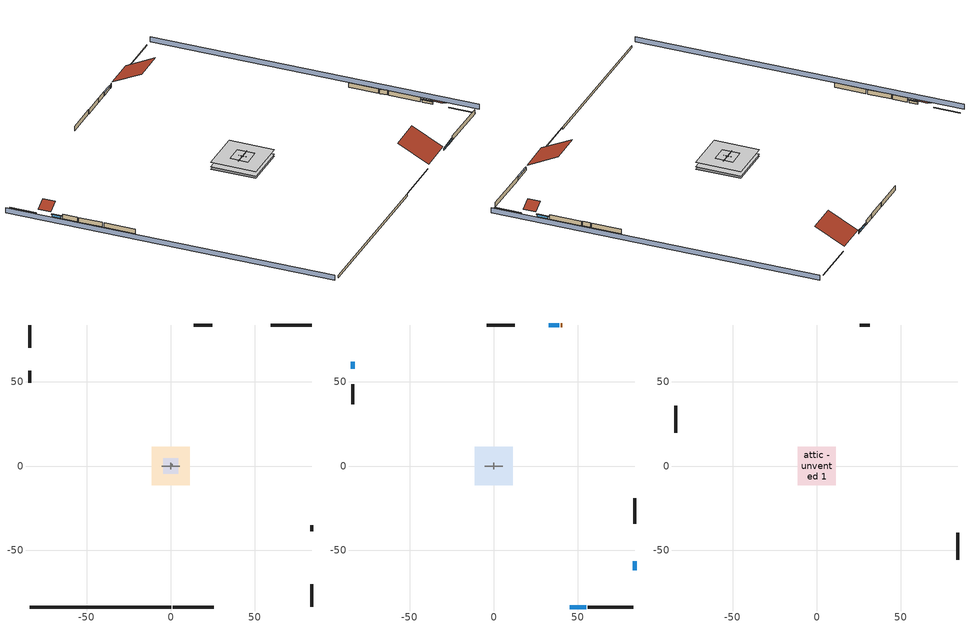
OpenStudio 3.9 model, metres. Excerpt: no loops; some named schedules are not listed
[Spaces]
garage 1
 floor foundation (Slab1 construction): -4.48,-4.48 -4.48,4.48 4.48,4.48 4.48,-4.48 z0
 wall outside (Wall1 construction): -83.78,56.72 -83.78,49.41 z0.3:2.74
 wall outside (Wall2 construction): 24.52,83.78 13.55,83.78 z0.3:2.74
 wall outside (Wall12 construction): 83.78,-38.86 83.78,-35.2 z0.3:2.74
 wall to conditioned space 1 (Wall5 construction Reversed): -5.49,0 5.49,0 z0.3:2.74
 wall to conditioned space 1 (Wall6 construction Reversed): 0,-1.83 0,1.83 z0.3:2.74
crawlspace - vented 1
 floor foundation (Slab2 construction): -11.39,-11.39 -11.39,11.39 11.39,11.39 11.39,-11.39 z-0.91
 wall outside (RimJoist1 construction): 1.21,-83.78 25.66,-83.78 z0.3:0.61
 wall outside (RimJoist2 construction): -83.78,83.78 -83.78,70.19 z0.3:0.61
 wall outside (RimJoist3 construction): 83.78,83.78 59.34,83.78 z0.3:0.61
 wall outside (RimJoist4 construction): 83.78,-83.78 83.78,-70.19 z0.3:0.61
 wall foundation (FoundationWall1 construction): -83.78,-83.78 0.28,-83.78 z-0.91:0.3
central ac and furnace airloop ret air space
 floor adiabatic (AdiabaticConst): 0,0 0,1 1,1 1,0 z0
 wall adiabatic (AdiabaticConst): 0,1 0,0 1,0 1,1 0,1 z0:1
 ceiling adiabatic (AdiabaticConst): 1,0 1,1 0,1 0,0 z1
conditioned space 1
 floor to crawlspace - vented 1 (Floor2 construction): -11.39,-11.39 -11.39,11.39 11.39,11.39 11.39,-11.39 z0.3
 wall outside (Wall3 construction): 55.89,-83.78 82.85,-83.78 z0.3:2.74
 wall outside (Wall4 construction): -83.78,48.48 -83.78,36.61 z0.3:2.74
 wall outside (Wall7 construction): 12.62,83.78 -4.26,83.78 z0.3:2.74
 wall outside (Wall8 construction): 83.78,-34.27 83.78,-19.29 z0.3:2.74
 wall outside (AdiabaticWallConstruction): 45.19,-83.78 54.96,-83.78 / 38.93,83.78 32.55,83.78 / 83.78,-62.06 83.78,-56.64 z0.3:1.49; -83.78,62.06 -83.78,57.65 z0.3:1.46
 wall outside (AdiabaticWallConstruction 1): 40.78,83.78 39.86,83.78 z0.3:2.34
 window (WindowConstruction): 45.19,-83.78 54.96,-83.78 z0.3:1.49
 window (WindowConstruction 1): -83.78,62.06 -83.78,57.65 z0.3:1.46
 window (WindowConstruction 2): 38.93,83.78 32.55,83.78 z0.3:1.49
 window (WindowConstruction 3): 83.78,-62.06 83.78,-56.64 z0.3:1.49
 door (Door): 40.78,83.78 39.86,83.78 z0.3:2.34
attic - unvented 1
 floor to garage 1 (Floor1 construction): -4.48,-4.48 -4.48,4.48 4.48,4.48 4.48,-4.48 z2.74
 floor to conditioned space 1 (Floor3 construction Reversed): -11.39,-11.39 -11.39,11.39 11.39,11.39 11.39,-11.39 z2.74
 wall outside (Wall9 construction): -83.78,35.68 -83.78,19.75 z0.3:2.74
 wall outside (Wall10 construction): 83.78,-55.71 83.78,-39.78 z0.3:2.74
 wall outside (Wall11 construction): 31.62,83.78 25.45,83.78 z0.3:2.74
 roof outside (Roof1 construction): 44.27,-83.78,2.74 44.27,-67.97,10.65 26.59,-67.97,10.65 26.59,-83.78,2.74
 roof outside (Roof2 construction): -83.78,62.99,2.74 -78.18,62.99,5.55 -78.18,69.26,5.55 -83.78,69.26,2.74
 roof outside (Roof3 construction): 83.78,-62.99,2.74 78.18,-62.99,5.55 78.18,-69.26,5.55 83.78,-69.26,2.74
 roof outside (Roof4 construction): 41.71,83.78,2.74 41.71,68.84,10.21 58.41,68.84,10.21 58.41,83.78,2.74
shading: 88.35,-83.78 88.35,83.78 / -88.35,83.78 -88.35,-83.78 z0:2.74; 55.26,-83.78 44.89,-83.78 44.89,-84.39 55.26,-84.39 z1.8; -83.78,57.35 -83.78,62.37 -84.39,62.37 -84.39,57.35 z1.77; 32.24,83.78 39.24,83.78 39.24,84.39 32.24,84.39 z1.8; 83.78,-56.33 83.78,-62.37 84.39,-62.37 84.39,-56.33 z1.8
[Site]
Portland Intl Arpt_OR: Latitude {deg}=45.59; Longitude {deg}=-122.6; Time Zone {hr}=-8; Elevation {m}=33; Terrain=Suburbs; Keep Site Location Information=Yes
[Site:GroundTemperature:Shallow]
10.2558, 8.96328, 8.85977, 9.47314, 11.9355, 14.3863, 16.5111, 17.8571, 17.9714, 16.8767, 14.8061, 12.4304
[Site:WaterMainsTemperature]
Calculation Method=Schedule; Temperature Schedule=mains temperature schedule
[Building]
Building 1
[Material] Roughness=Rough
Name | Thickness {m} | Conductivity {W/m-K} | Density {kg/m3} | Specific Heat {J/kg-K} | Thermal Absorptance | Solar Absorptance | Visible Absorptance
asphalt or fiberglass shingles | 0.00635 | 0.162714 | 1121.4 | 1465.45 | 0.9 | 0.85 | 0.85
roof rigid ins | 0.00281632 | 0.029427 | 32.04 | 1214.23 | 0.9 | 0.7 | 0.7
osb sheathing 0.5 in. | 0.0127 | 0.115458 | 512.64 | 1214.23 | 0.9 | 0.6 | 0.6
wood siding | 0.0254 | 0.102417 | 544.68 | 1172.36 | 0.9 | 0.85 | 0.85
osb sheathing 0.5 in. 1 | 0.0127 | 0.115458 | 512.64 | 1214.23 | 0.9 | 0.7 | 0.7
wall stud and cavity | 0.1397 | 0.727959 | 139.0536 | 1170.24 | 0.9 | 0.6 | 0.6
wall rigid ins; floor rigid ins | 0.051816 | 0.029427 | 32.04 | 1214.23 | 0.9 | 0.7 | 0.7
wall stud and cavity 1 | 0.1397 | 0.230639 | 139.0536 | 1170.24 | 0.9 | 0.7 | 0.7
gypsum board | 0.0127 | 0.160291 | 801 | 837.4 | 0.9 | 0.6 | 0.6
wall rigid ins 1; wall rigid ins 2 | 0.051816 | 0.029427 | 32.04 | 1214.23
wall stud and cavity 2 | 0.1397 | 0.181744 | 139.0536 | 1170.24 | 0.9 | 0.7 | 0.7
rim joist stud and cavity | 0.0508 | 0.178688 | 50.32683 | 1063.81 | 0.9 | 0.6 | 0.6
ceiling stud and cavity | 0.1397 | 1.39189 | 65.682 | 1177.47 | 0.9 | 0.7 | 0.7
floor stud and cavity | 0.1397 | 0.0972396 | 92.3553 | 1139.71 | 0.9 | 0.7 | 0.7
osb sheathing 0.75 in. | 0.01905 | 0.115458 | 512.64 | 1214.23 | 0.9 | 0.7 | 0.7
floor covering | 0.0127 | 0.0433444 | 54.468 | 1339.84 | 0.9 | 0.6 | 0.6
ceiling loosefill ins | 0.254 | 0.0480833 | 16.02 | 1046.75 | 0.9 | 0.7 | 0.7
ceiling stud and cavity 1 | 0.1397 | 0.104117 | 65.682 | 1177.47 | 0.9 | 0.7 | 0.7
concrete 4.0 in. | 0.1016 | 1.803125 | 2242.8 | 837.4 | 0.9 | 0.7 | 0.7
concrete 8.0 in. | 0.2032 | 1.803125 | 2242.8 | 837.4 | 0.9 | 0.7 | 0.7
soil 0.5 in. | 0.0127 | 1.9041 | 1842.3 | 418.7 | 0.9 | 0.7 | 0.7
wood siding 1; wood siding 2 | 0.0254 | 0.102417 | 544.68 | 1172.36
wall rigid ins 3 | 0.512978 | 0.029427 | 32.04 | 1214.23 | 0.9 | 0.7 | 0.7
wall stud and cavity 3 | 0.0889 | 0.380278 | 52.3479 | 1209.89 | 0.9 | 0.7 | 0.7
door material | 0.04445 | 0.0612267 | 512.64 | 1214.23 | 0.9 | 0.7 | 0.7
wall stud and cavity 4 | 0.0889 | 0.391764 | 83.0341 | 1211.67 | 0.9 | 0.7 | 0.7
furniture material conditioned space 1; furniture material garage 1 | 0.1524 | 0.115458 | 640.8 | 1214.23 | 0.9 | 0.6 | 0.6
[Construction]
Roof1 construction; Roof2 construction; Roof3 construction; Roof4 construction: asphalt or fiberglass shingles, roof rigid ins, osb sheathing 0.5 in.
Wall1 construction; Wall2 construction; Wall9 construction; Wall10 construction; Wall11 construction; Wall12 construction: wood siding, osb sheathing 0.5 in. 1, wall stud and cavity
Wall3 construction; Wall4 construction: wood siding, wall rigid ins, osb sheathing 0.5 in. 1, wall stud and cavity 1, gypsum board
Wall5 construction Reversed: gypsum board, wall stud and cavity 2, osb sheathing 0.5 in. 1, wall rigid ins 1
Wall6 construction Reversed: gypsum board, wall stud and cavity 2, osb sheathing 0.5 in. 1, wall rigid ins 2
Wall7 construction; Wall8 construction: wood siding, wall rigid ins 1, osb sheathing 0.5 in. 1, wall stud and cavity 1, gypsum board
RimJoist1 construction; RimJoist2 construction; RimJoist3 construction; RimJoist4 construction: wood siding, rim joist stud and cavity
Floor1 construction: ceiling stud and cavity
Floor2 construction: floor stud and cavity, floor rigid ins, osb sheathing 0.75 in., floor covering
Floor3 construction Reversed: gypsum board, ceiling stud and cavity 1, ceiling loosefill ins
Slab1 construction: concrete 4.0 in.
FoundationWall1 construction: concrete 8.0 in.
Slab2 construction: soil 0.5 in.
WindowConstruction; WindowConstruction 1; WindowConstruction 2; WindowConstruction 3: WindowMaterial
AdiabaticWallConstruction: wood siding 1, wall rigid ins 3, wall stud and cavity 3, gypsum board
Door: door material
AdiabaticWallConstruction 1: wood siding 2, wall rigid ins 3, wall stud and cavity 3, gypsum board
PartitionWallConstruction: gypsum board, wall stud and cavity 4, gypsum board
furniture construction conditioned space 1: furniture material conditioned space 1
furniture construction garage 1: furniture material garage 1
AdiabaticConst: Adiabatic
[WindowMaterial:SimpleGlazingSystem]
WindowMaterial: U-Factor {W/m2-K}=2.15764; Solar Heat Gain Coefficient=0.44
[Material:NoMass]
Adiabatic: Roughness=Rough; Thermal Resistance {m2-K/W}=176.1
[ThermalZone] Multiplier=1; Use Ideal Air Loads=No
Name | Volume {m3} | Thermostat
conditioned space | 1265.65 | conditioned space temperature setpoint
attic - unvented | 1093.58
garage | 195.726
crawlspace - vented | 632.825
central ac and furnace airloop ret air zone | 1
[Sizing:Zone] Zone Cooling Design Supply Air Temperature Input Method=SupplyAirTemperature; Zone Cooling Design Supply Air Temperature {C}=14; Zone Cooling Design Supply Air Temperature Difference {deltaC}=11.11; Zone Heating Design Supply Air Temperature Input Method=SupplyAirTemperature; Zone Heating Design Supply Air Temperature {C}=40; Zone Heating Design Supply Air Temperature Difference {deltaC}=11.11; Zone Cooling Design Supply Air Humidity Ratio {kg-H2O/kg-air}=0.0085; Zone Heating Design Supply Air Humidity Ratio {kg-H2O/kg-air}=0.008; Cooling Design Air Flow Method=DesignDay; Heating Design Air Flow Method=DesignDay; Account for Dedicated Outdoor Air System=No; Dedicated Outdoor Air System Control Strategy=NeutralSupplyAir; Dedicated Outdoor Air Low Setpoint Temperature for Design {C}=autosize; Dedicated Outdoor Air High Setpoint Temperature for Design {C}=autosize; Zone Load Sizing Method=Sensible Load Only No Latent Load; Zone Latent Cooling Design Supply Air Humidity Ratio Input Method=HumidityRatioDifference; Zone Cooling Design Supply Air Humidity Ratio Difference {kgWater/kgDryAir}=0.005; Zone Latent Heating Design Supply Air Humidity Ratio Input Method=HumidityRatioDifference; Zone Humidification Design Supply Air Humidity Ratio Difference {kgWater/kgDryAir}=0.005; Sizing Option=Coincident
attic - unvented; garage; crawlspace - vented; central ac and furnace airloop ret air zone
[Space]
Name | Thermal Zone | Volume {m3}
conditioned space 1 | conditioned space | 1265.65
attic - unvented 1 | attic - unvented | 1093.58
garage 1 | garage | 195.726
crawlspace - vented 1 | crawlspace - vented | 632.825
central ac and furnace airloop ret air space | central ac and furnace airloop ret air zone
[ThermostatSetpoint:DualSetpoint]
conditioned space temperature setpoint: Heating Setpoint Temperature Schedule=heating setpoint; Cooling Setpoint Temperature Schedule=cooling setpoint; Temperature Difference Between Cutout And Setpoint {deltaC}=0
[Foundation:Kiva] Wall Depth Below Slab {m}=0.2032
Name | Initial Indoor Air Temperature {C} | Wall Height Above Grade {m}
Foundation Kiva 1 | 13.4258 | 0.1016
Foundation Kiva 2 | 7.91658 | 0.3048
[Foundation:Kiva:Settings]
Soil Conductivity {W/m-K}=1.9041; Soil Density {kg/m3}=1842.3; Soil Specific Heat {J/kg-K}=418.7; Ground Solar Absorptivity=0.9; Ground Thermal Absorptivity=0.9; Ground Surface Roughness {m}=0.03; Far-Field Width {m}=40; Deep-Ground Boundary Condition=ZeroFlux; Deep-Ground Depth {m}=40; Minimum Cell Dimension {m}=0.2; Maximum Cell Growth Coefficient=3; Simulation Timestep=Timestep
[SurfaceProperty:ExposedFoundationPerimeter] Exposed Perimeter Calculation Method=TotalExposedPerimeter
Name | Total Exposed Perimeter {m}
Slab1 | 21.9456
Slab2 | 84.06384
[SurfaceProperty:IncidentSolarMultiplier] Incident Solar Multiplier=1; Incident Solar Multiplier Schedule=trans schedule winter=0.85 summer=0.7
Window1; Window2; Window3; Window4
[InternalMass:Definition] Design Level Calculation Method=SurfaceArea
Name | Construction | Surface Area {m2}
partition wall mass | PartitionWallConstruction | 519.049
furniture mass conditioned space 1 | furniture construction conditioned space 1 | 207.62
furniture mass garage 1 | furniture construction garage 1 | 8.02682
[InternalMass] Multiplier=1
Name | Internal Mass Definition | Space or SpaceType
partition wall mass | partition wall mass | conditioned space 1
furniture mass conditioned space 1 | furniture mass conditioned space 1 | conditioned space 1
furniture mass garage 1 | furniture mass garage 1 | garage 1
[Fan:SystemModel]
central ac and furnace supply fan: Availability Schedule=Always On Discrete; Design Maximum Air Flow Rate {m3/s}=0.673469; Speed Control Method=Discrete; Electric Power Minimum Flow Rate Fraction=0.2; Design Pressure Rise {Pa}=500; Motor Efficiency=1; Motor In Air Stream Fraction=1; Design Electric Power Consumption {W}=autosize; Design Power Sizing Method=PowerPerFlow; Electric Power Per Unit Flow Rate {W/(m3/s)}=1059.44; Electric Power Per Unit Flow Rate Per Unit Pressure {W-s/m3-Pa}=1.66667; Fan Total Efficiency=0.7; Motor Loss Radiative Fraction=0; Speed Flow Fraction 1=0.7232; Speed Electric Power Fraction 1=0.37824; Speed Flow Fraction 2=1; Speed Electric Power Fraction 2=1
[EnergyManagementSystem:Sensor]
Name | Output Variable or Output Meter Index Key | Output Variable or Output Meter
central_ac_and_furnace_supply_fan_s; central_ac_and_furnace_supply_fan_s_1 | central ac and furnace supply fan | Fan Electricity Energy
water_heater_amb_temp; fridge_tin_s_1 | garage | Zone Mean Air Temperature
water_heater_amb_rh | garage | Zone Air Relative Humidity
water_heater_T_set | water heater setpoint | Schedule Value
out_pb_s |  | Site Outdoor Air Barometric Pressure
out_wt_s |  | Site Outdoor Air Humidity Ratio
site_vw_s |  | Site Wind Speed
cool_season | cooling season schedule | Schedule Value
central_ac_and_furnace_airloop_Fan_RTF_s | central ac and furnace supply fan | Fan Runtime Fraction Speed 1
central_ac_and_furnace_airloop_Fan_RTF_s_1 | central ac and furnace supply fan | Fan Runtime Fraction Speed 2
central_ac_and_furnace_airloop_AH_MFR_s | Node 7 | System Node Mass Flow Rate
central_ac_and_furnace_airloop_AH_VFR_s | Node 7 | System Node Current Density Volume Flow Rate
central_ac_and_furnace_airloop_AH_Tout_s | Node 7 | System Node Temperature
central_ac_and_furnace_airloop_AH_Wout_s | Node 7 | System Node Humidity Ratio
central_ac_and_furnace_airloop_RA_T_s | Node 10 | System Node Temperature
central_ac_and_furnace_airloop_Ra_W_s | Node 10 | System Node Humidity Ratio
central_ac_and_furnace_airloop_0_DZ_T_s | crawlspace - vented | Zone Air Temperature
central_ac_and_furnace_airloop_0_DZ_W_s | crawlspace - vented | Zone Mean Air Humidity Ratio
natural_vent_s | natural vent schedule | Schedule Value
htg_sp_s | heating setpoint | Schedule Value
clg_sp_s | cooling setpoint | Schedule Value
mech_vent_range_fan_0_sch_s | mech vent range fan 0 schedule | Schedule Value
mech_vent_bath_fan_0_sch_s | mech vent bath fan 0 schedule | Schedule Value
clothes_dryer_exhaust_0_sch_s | clothes_dryer | Schedule Value
htg_load_cond |  | Heating:EnergyTransfer:Zone:CONDITIONED SPACE
clg_load_cond |  | Cooling:EnergyTransfer:Zone:CONDITIONED SPACE
htg_load_duct |  | Heating:EnergyTransfer:Zone:CENTRAL AC AND FURNACE AIRLOOP RET AIR ZONE
clg_load_duct |  | Cooling:EnergyTransfer:Zone:CENTRAL AC AND FURNACE AIRLOOP RET AIR ZONE
s_conv | Floor2 | Surface Inside Face Convection Heat Gain Energy
s_ig | Floor2 | Surface Inside Face Internal Gains Radiation Heat Gain Energy
s_sol | Floor2 | Surface Inside Face Solar Radiation Heat Gain Energy
s_lgt | Floor2 | Surface Inside Face Lights Radiation Heat Gain Energy
s_surf | Floor2 | Surface Inside Face Net Surface Thermal Radiation Heat Gain Energy
s_conv_1 | Floor3 | Surface Inside Face Convection Heat Gain Energy
s_ig_1 | Floor3 | Surface Inside Face Internal Gains Radiation Heat Gain Energy
s_sol_1 | Floor3 | Surface Inside Face Solar Radiation Heat Gain Energy
s_lgt_1 | Floor3 | Surface Inside Face Lights Radiation Heat Gain Energy
s_surf_1 | Floor3 | Surface Inside Face Net Surface Thermal Radiation Heat Gain Energy
ss_sol | Door1 | Surface Inside Face Solar Radiation Heat Gain Energy
ss_lgt | Door1 | Surface Inside Face Lights Radiation Heat Gain Energy
ss_conv | Door1 | Surface Inside Face Convection Heat Gain Energy
ss_ig | Door1 | Surface Inside Face Internal Gains Radiation Heat Gain Energy
ss_surf | Door1 | Surface Inside Face Net Surface Thermal Radiation Heat Gain Energy
ss_conv_1 | Window1 | Surface Inside Face Convection Heat Gain Energy
ss_ig_1 | Window1 | Surface Inside Face Internal Gains Radiation Heat Gain Energy
ss_surf_1 | Window1 | Surface Inside Face Net Surface Thermal Radiation Heat Gain Energy
ss_trans_in | Window1 | Surface Window Transmitted Solar Radiation Rate
ss_back_out | Window1 | Surface Window Shortwave from Zone Back Out Window Heat Transfer Rate
ss_trans_out | Window1 | Surface Inside Face Initial Transmitted Diffuse Transmitted Out Window Solar Radiation Rate
ss_conv_2 | Window2 | Surface Inside Face Convection Heat Gain Energy
ss_ig_2 | Window2 | Surface Inside Face Internal Gains Radiation Heat Gain Energy
ss_surf_2 | Window2 | Surface Inside Face Net Surface Thermal Radiation Heat Gain Energy
ss_trans_in_1 | Window2 | Surface Window Transmitted Solar Radiation Rate
ss_back_out_1 | Window2 | Surface Window Shortwave from Zone Back Out Window Heat Transfer Rate
[ElectricEquipment:Definition] Design Level Calculation Method=EquipmentLevel
Name | Design Level {W} | Fraction Latent | Fraction Radiant | Fraction Lost
ceiling fan | 18.2477 | 0 | 0.558 | 0
clothes washer | 602.57 | 0.03 | 0.162 | 0.7
clothes dryer | 4812.58 | 0.015 | 0.081 | 0.85
dishwasher | 556.053 | 0.3 | 0.18 | 0.4
fridge | 43.7215 | 0 | 0.6 | 0
fridge 2 | 90.9498 | 0 | 0.6 | 0
cooking range | 79.6128 | 0.16 | 0.384 | 0.2
misc tv | 850.561 | 0 | 0.6 | 0
misc plug loads | 711.737 | 0.021 | 0.558 | 0.049
whole house fan; mech vent house fan | 0 | 0 | 0 | 1
mech vent house fan cfis | 0 | 0 | 0 | 0
mech vent range fan 0 | 30 | 0 | 0 | 1
mech vent bath fan 0 | 45 | 0 | 0 | 1
[ElectricEquipment]
Name | Electric Equipment Definition | Space or SpaceType | Schedule
ceiling fan | ceiling fan | conditioned space 1 | ceiling_fan
clothes washer | clothes washer | conditioned space 1 | clothes_washer
clothes dryer | clothes dryer | conditioned space 1 | clothes_dryer
dishwasher | dishwasher | conditioned space 1 | dishwasher
fridge | fridge | conditioned space 1 | fridge schedule
fridge 1 | fridge 2 | garage 1 | fridge schedule 1
cooking range | cooking range | conditioned space 1 | cooking_range
misc tv | misc tv | conditioned space 1 | plug_loads_tv
misc plug loads | misc plug loads | conditioned space 1 | plug_loads_other
whole house fan | whole house fan | conditioned space 1 | Always On Discrete
mech vent house fan | mech vent house fan | conditioned space 1 | mech vent house fan schedule
mech vent house fan cfis | mech vent house fan cfis | conditioned space 1 | mech vent house fan cfis schedule
mech vent range fan 0 | mech vent range fan 0 | conditioned space 1 | mech vent range fan 0 schedule
mech vent bath fan 0 | mech vent bath fan 0 | conditioned space 1 | mech vent bath fan 0 schedule
[OtherEquipment:Definition] Design Level Calculation Method=EquipmentLevel
Name | Design Level {W} | Fraction Latent | Fraction Radiant | Fraction Lost
water heater sens; central ac and furnace airloop_0 SupSensLkToCond; central ac and furnace airloop_0 SupCondToLv; central ac and furnace airloop_0 RetCondToRP; central ac and furnace airloop_0 RetSensLkToRP; central ac and furnace airloop_0 SupCondToDZ; central ac and furnace airloop_0 RetCondToDZ; central ac and furnace airloop_0 SupSensLkToDZ; mech vent house fan sensible load | 0 | 0 | 0 | 0
water heater lat; central ac and furnace airloop_0 SupLatLkToCond; central ac and furnace airloop_0 RetLatLkToRP; central ac and furnace airloop_0 SupLatLkToDZ; mech vent house fan latent load | 0 | 1 | 0 | 0
water heater energy adjustment1 | 0.01 | 0 | 0 | 1
clothes dryer 2 | 0 | 0.015 | 0.081 | 0.85
cooking range 2 | 2333.22 | 0.16 | 0.384 | 0.2
general water use sensible | -116.29 | 0 | 0.6 | 0
general water use latent | 117.996 | 1 | 0 | 0
[OtherEquipment]
Name | Other Equipment Definition | Space or SpaceType | Schedule | Fuel Type
water heater sens | water heater sens | garage 1 | Always On Discrete
water heater lat | water heater lat | garage 1 | Always On Discrete
water heater energy adjustment1 | water heater energy adjustment1 | garage 1 | Always On Discrete | Electricity
clothes dryer 1 | clothes dryer 2 | conditioned space 1 | clothes_dryer | Electricity
cooking range 1 | cooking range 2 | conditioned space 1 | cooking_range | NaturalGas
general water use sensible | general water use sensible | conditioned space 1 | general water use schedule
general water use latent | general water use latent | conditioned space 1 | general water use schedule
central ac and furnace airloop_0 SupSensLkToCond | central ac and furnace airloop_0 SupSensLkToCond | conditioned space 1 | Always On Discrete
central ac and furnace airloop_0 SupLatLkToCond | central ac and furnace airloop_0 SupLatLkToCond | conditioned space 1 | Always On Discrete
central ac and furnace airloop_0 SupCondToLv | central ac and furnace airloop_0 SupCondToLv | conditioned space 1 | Always On Discrete
central ac and furnace airloop_0 RetCondToRP | central ac and furnace airloop_0 RetCondToRP | central ac and furnace airloop ret air space | Always On Discrete
central ac and furnace airloop_0 RetSensLkToRP | central ac and furnace airloop_0 RetSensLkToRP | central ac and furnace airloop ret air space | Always On Discrete
central ac and furnace airloop_0 RetLatLkToRP | central ac and furnace airloop_0 RetLatLkToRP | central ac and furnace airloop ret air space | Always On Discrete
central ac and furnace airloop_0 SupCondToDZ | central ac and furnace airloop_0 SupCondToDZ | crawlspace - vented 1 | Always On Discrete
central ac and furnace airloop_0 RetCondToDZ | central ac and furnace airloop_0 RetCondToDZ | crawlspace - vented 1 | Always On Discrete
central ac and furnace airloop_0 SupSensLkToDZ | central ac and furnace airloop_0 SupSensLkToDZ | crawlspace - vented 1 | Always On Discrete
central ac and furnace airloop_0 SupLatLkToDZ | central ac and furnace airloop_0 SupLatLkToDZ | crawlspace - vented 1 | Always On Discrete
mech vent house fan sensible load | mech vent house fan sensible load | conditioned space 1 | Always On Discrete
mech vent house fan latent load | mech vent house fan latent load | conditioned space 1 | Always On Discrete
[WaterUse:Equipment:Definition]
Name | Peak Flow Rate {m3/s}
clothes washer | 9.93068e-06
dishwasher | 4.69265e-06
[Lights:Definition] Design Level Calculation Method=LightingLevel; Fraction Radiant=0.6; Fraction Visible=0.2; Return Air Fraction=0
Name | Lighting Level {W}
interior lighting | 871.14
garage lighting | 12.8841
[Lights] Fraction Replaceable=1
Name | Lights Definition | Space or SpaceType | Schedule
interior lighting | interior lighting | conditioned space 1 | lighting_interior
garage lighting | garage lighting | garage 1 | lighting_garage
[Exterior:Lights:Definition]
exterior lighting: Design Level {W}=21.8256
[Exterior:Lights]
exterior lighting: Exterior Lights Definition=exterior lighting; Schedule=exterior lighting schedule
[People:Definition]
occupants: Number of People Calculation Method=People; Number of People {people}=6; Fraction Radiant=0.314171; Sensible Heat Fraction=0.56303; Carbon Dioxide Generation Rate {m3/s-W}=0; Enable ASHRAE 55 Comfort Warnings=No; Mean Radiant Temperature Calculation Type=EnclosureAveraged
[People]
occupants: People Definition=occupants; Space or SpaceType=conditioned space 1; Number of People Schedule=occupants; Activity Level Schedule=occupants activity schedule; Multiplier=1
[ZoneMixing] Schedule=Always On Continuous; Design Flow Rate Calculation Method=Flow/Zone; Design Flow Rate {m3/s}=0
Name | Zone or Space | Source Zone or Space
central ac and furnace airloop_0 ZoneMixDZToCond mix | conditioned space | crawlspace - vented
central ac and furnace airloop_0 ZoneMixCondToDZ mix | crawlspace - vented | conditioned space
whole house fan mix | attic - unvented | conditioned space
[SpaceInfiltration:DesignFlowRate] Schedule=Always On Discrete
Name | Space or SpaceType | Design Flow Rate Calculation Method | Design Flow Rate {m3/s} | Air Changes per Hour {1/hr} | Constant Term Coefficient | Temperature Term Coefficient | Velocity Term Coefficient | Velocity Squared Term Coefficient
natural vent flow; whole house fan flow; infil flow | conditioned space 1 | Flow/Space | 0
infil crawlspace - vented 1 | crawlspace - vented 1 | AirChanges/Hour |  | 2.6013 | 1 | 0 | 0 | 0
crawlspace_vented 1 duct leakage imbalance infil flow | crawlspace - vented 1 | Flow/Space | 0
infil attic - unvented 1 | attic - unvented 1 | AirChanges/Hour |  | 0.1 | 1 | 0 | 0 | 0
[SpaceInfiltration:EffectiveLeakageArea]
infil garage 1: Space or SpaceType=garage 1; Schedule=Always On Discrete; Effective Air Leakage Area {cm2}=122.327; Stack Coefficient=0.000129147; Wind Coefficient=4.64657e-05
